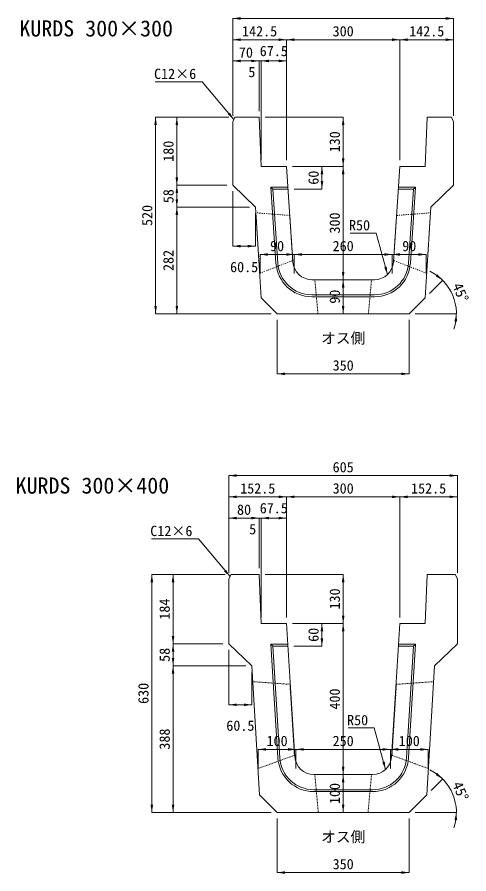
# Model space of a CAD drawing. Units: millimetres at full size, sheet at 1:10; some dimension numbers follow another scale. Extents: x 31265 to 41746, y -4627 to -359.
# Drawn here: x 37209 to 38405, y -4627 to -2359 of the extents above; entities that cross this region are included whole.
import ezdxf
from ezdxf.enums import TextEntityAlignment as Align

# ---------------------------------------------------------------- set-up
doc = ezdxf.new("R2010")
doc.units = ezdxf.units.MM
doc.header["$LTSCALE"] = 10
doc.linetypes.add('USER1', pattern=[0.405, 0.225, -0.18])
doc.linetypes.add('USER2', pattern=[0.6, 0.3, -0.3])
doc.layers.add('0_2', color=7, linetype='Continuous')
doc.layers.add('寸法線', color=7, linetype='Continuous', lineweight=9)
doc.layers.add('本体', color=2, linetype='Continuous', lineweight=9)
doc.styles.add('ＭＳ ゴシック', font='')
doc.styles.get('ＭＳ ゴシック').set_extended_font_data('MS Gothic')

# ---------------------------------------------------------------- blocks, each defined once
blk = doc.blocks.new('filled_arrow')
at = {"color": 0, "linetype": 'Continuous', "lineweight": -2}
blk.add_solid([(7.5, 1.25), (0, 0), (7.5, -1.25)], dxfattribs=at)

msp = doc.modelspace()

# ---------------------------------------------------------------- linework, layer by layer
at = {"layer": '寸法線'}
for p, q in [((37779.91, -2362.38), (38364.91, -2362.38)), ((37779.91, -2619.86), (37779.91, -2362.38)), ((38364.91, -2619.86), (38364.91, -2362.38)), ((37779.91, -2418.63), (37922.41, -2418.63)), ((37779.91, -2619.86), (37779.91, -2418.63)), ((37922.41, -2737.86), (37922.41, -2418.63)), ((37922.41, -2418.63), (38222.41, -2418.63)), ((37922.41, -2737.86), (37922.41, -2418.63)), ((38222.41, -2737.86), (38222.41, -2418.63)), ((38222.41, -2418.63), (38364.91, -2418.63)), ((38222.41, -2737.86), (38222.41, -2418.63)), ((38364.91, -2619.86), (38364.91, -2418.63)), ((37779.91, -2474.88), (37849.91, -2474.88)), ((37779.91, -2619.86), (37779.91, -2474.88)), ((37808.31, -2474.88), (37896.51, -2474.88)), ((37849.91, -2607.86), (37849.91, -2474.88)), ((37849.91, -2607.86), (37849.91, -2474.88)), ((37854.91, -2737.86), (37854.91, -2474.88)), ((37854.91, -2474.88), (37922.41, -2474.88)), ((37854.91, -2737.86), (37854.91, -2474.88)), ((37922.41, -2737.86), (37922.41, -2474.88)), ((37575.68, -2623.86), (37575.68, -3143.86)), ((37769.91, -2623.86), (37575.68, -2623.86)), ((37631.93, -2623.86), (37631.93, -2803.86)), ((37769.91, -2623.86), (37631.93, -2623.86)), ((37865.91, -2623.86), (38072.41, -2623.86)), ((38072.41, -2623.86), (38072.41, -2753.86)), ((37938.41, -2753.86), (38072.41, -2753.86)), ((37938.41, -2753.86), (38072.41, -2753.86)), ((37938.41, -2753.86), (38016.16, -2753.86)), ((38016.16, -2753.86), (38016.16, -2813.86)), ((38072.41, -2753.86), (38072.41, -3053.86)), ((37763.91, -2803.86), (37631.93, -2803.86)), ((37631.93, -2803.86), (37631.93, -2861.86)), ((37763.91, -2803.86), (37631.93, -2803.86)), ((37779.91, -2819.86), (37779.91, -2965.07)), ((37942.41, -2813.86), (38016.16, -2813.86)), ((37824.41, -2861.86), (37631.93, -2861.86)), ((37631.93, -2861.86), (37631.93, -3143.86)), ((37824.41, -2861.86), (37631.93, -2861.86)), ((37840.41, -2877.86), (37840.41, -2965.07)), ((37779.91, -2965.07), (37840.41, -2965.07)), ((37852.41, -2987.14), (37942.41, -2987.14)), ((37852.41, -3037.86), (37852.41, -2987.14)), ((37942.41, -3037.86), (37942.41, -2987.14)), ((37942.41, -2987.14), (38202.41, -2987.14)), ((37942.41, -3037.86), (37942.41, -2987.14)), ((38202.41, -3037.86), (38202.41, -2987.14)), ((38202.41, -2987.14), (38292.41, -2987.14)), ((38202.41, -3037.86), (38202.41, -2987.14)), ((38292.41, -3037.86), (38292.41, -2987.14)), ((38005.19, -3053.86), (38072.41, -3053.86)), ((38005.19, -3053.86), (38072.41, -3053.86)), ((38072.41, -3053.86), (38072.41, -3143.86)), ((38300.72, -3090.55), (38335.66, -3055.61)), ((37881.41, -3143.86), (37575.68, -3143.86)), ((37881.41, -3143.86), (37631.93, -3143.86)), ((37913.41, -3143.86), (38072.41, -3143.86)), ((38263.41, -3143.86), (38372.21, -3143.86)), ((37897.41, -3159.86), (37897.41, -3303.12)), ((38247.41, -3159.86), (38247.41, -3303.12)), ((37897.41, -3303.12), (38247.41, -3303.12)), ((37769.91, -3572.38), (38374.91, -3572.38)), ((37769.91, -3829.86), (37769.91, -3572.38)), ((38374.91, -3829.86), (38374.91, -3572.38)), ((37769.91, -3628.63), (37922.41, -3628.63)), ((37769.91, -3829.86), (37769.91, -3628.63)), ((37922.41, -3947.86), (37922.41, -3628.63)), ((37922.41, -3628.63), (38222.41, -3628.63)), ((37922.41, -3947.86), (37922.41, -3628.63)), ((38222.41, -3947.86), (38222.41, -3628.63)), ((38222.41, -3628.63), (38374.91, -3628.63)), ((38222.41, -3947.86), (38222.41, -3628.63)), ((38374.91, -3829.86), (38374.91, -3628.63)), ((37769.91, -3684.88), (37849.91, -3684.88)), ((37769.91, -3829.86), (37769.91, -3684.88)), ((37808.31, -3684.88), (37896.51, -3684.88)), ((37849.91, -3817.86), (37849.91, -3684.88)), ((37849.91, -3817.86), (37849.91, -3684.88)), ((37854.91, -3947.86), (37854.91, -3684.88)), ((37854.91, -3684.88), (37922.41, -3684.88)), ((37854.91, -3947.86), (37854.91, -3684.88)), ((37922.41, -3947.86), (37922.41, -3684.88)), ((37565.68, -3833.86), (37565.68, -4463.86)), ((37759.91, -3833.86), (37565.68, -3833.86)), ((37621.93, -3833.86), (37621.93, -4017.86)), ((37759.91, -3833.86), (37621.93, -3833.86)), ((37865.91, -3833.86), (38072.41, -3833.86)), ((38072.41, -3833.86), (38072.41, -3963.86)), ((37938.41, -3963.86), (38072.41, -3963.86)), ((37938.41, -3963.86), (38072.41, -3963.86)), ((37938.41, -3963.86), (38016.16, -3963.86)), ((38016.16, -3963.86), (38016.16, -4023.86)), ((38072.41, -3963.86), (38072.41, -4363.86)), ((37753.91, -4017.86), (37621.93, -4017.86)), ((37621.93, -4017.86), (37621.93, -4075.86)), ((37753.91, -4017.86), (37621.93, -4017.86)), ((37769.91, -4033.86), (37769.91, -4179.07)), ((37942.16, -4023.86), (38016.16, -4023.86)), ((37814.41, -4075.86), (37621.93, -4075.86)), ((37621.93, -4075.86), (37621.93, -4463.86)), ((37814.41, -4075.86), (37621.93, -4075.86)), ((37830.41, -4091.86), (37830.41, -4179.07)), ((37769.91, -4179.07), (37830.41, -4179.07)), ((37847.41, -4297.14), (37947.41, -4297.14)), ((37847.41, -4347.86), (37847.41, -4297.14)), ((37947.41, -4347.86), (37947.41, -4297.14)), ((37947.41, -4297.14), (38197.41, -4297.14)), ((37947.41, -4347.86), (37947.41, -4297.14)), ((38197.41, -4347.86), (38197.41, -4297.14)), ((38197.41, -4297.14), (38297.41, -4297.14)), ((38197.41, -4347.86), (38197.41, -4297.14)), ((38297.41, -4347.86), (38297.41, -4297.14)), ((38010.38, -4363.86), (38072.41, -4363.86)), ((38010.38, -4363.86), (38072.41, -4363.86)), ((38072.41, -4363.86), (38072.41, -4463.86)), ((38305.59, -4405.68), (38335.66, -4375.61)), ((37881.41, -4463.86), (37565.68, -4463.86)), ((37881.41, -4463.86), (37621.93, -4463.86)), ((37913.41, -4463.86), (38072.41, -4463.86)), ((38263.41, -4463.86), (38372.21, -4463.86)), ((37897.41, -4479.86), (37897.41, -4623.12)), ((38247.41, -4479.86), (38247.41, -4623.12)), ((37897.41, -4623.12), (38247.41, -4623.12))]:
    msp.add_line(p, q, dxfattribs=at)
for points in [[(37782.91, -2629.86), (37699.25, -2529.81), (37574.49, -2529.81)], [(38189.79, -3040.37), (38159.65, -2930.5), (38090.73, -2930.5)], [(37772.91, -3839.86), (37689.25, -3739.81), (37564.49, -3739.81)], [(38184.67, -4350.3), (38154.53, -4240.43), (38085.61, -4240.43)]]:
    msp.add_lwpolyline(points, dxfattribs=at)
for centre in [(38247.41, -3143.86), (38247.41, -4463.86)]:
    msp.add_arc(centre, 124.8, 340.87958, 64.12042, dxfattribs=at)
at = {"layer": '本体', "lineweight": 13}
for p, q in [((37779.91, -2635.86), (37785.91, -2623.86)), ((37785.91, -2623.86), (37849.91, -2623.86)), ((37849.91, -2623.86), (37854.91, -2753.86)), ((38294.91, -2623.86), (38289.91, -2753.86)), ((38294.91, -2623.86), (38358.91, -2623.86)), ((38364.91, -2635.86), (38358.91, -2623.86)), ((37779.91, -2635.86), (37779.91, -2803.86)), ((38364.91, -2635.86), (38364.91, -2803.86)), ((37854.91, -2753.86), (37922.41, -2753.86)), ((37922.41, -2753.86), (37939.3, -3007.19)), ((38222.41, -2753.86), (38205.52, -3007.19)), ((38222.41, -2753.86), (38289.91, -2753.86)), ((37779.91, -2803.86), (37840.41, -2861.86)), ((38364.91, -2803.86), (38304.41, -2861.86)), ((37840.41, -2861.86), (37855.41, -3101.86)), ((38304.41, -2861.86), (38289.41, -3101.86)), ((37989.19, -3053.86), (38155.63, -3053.86)), ((37897.41, -3143.86), (37855.41, -3101.86)), ((38247.41, -3143.86), (38289.41, -3101.86)), ((37897.41, -3143.86), (38247.41, -3143.86)), ((37769.91, -3845.86), (37775.91, -3833.86)), ((37769.91, -3845.86), (37769.91, -4017.86)), ((37775.91, -3833.86), (37849.91, -3833.86)), ((37849.91, -3833.86), (37854.91, -3963.86)), ((38294.91, -3833.86), (38289.91, -3963.86)), ((38294.91, -3833.86), (38368.91, -3833.86)), ((38374.91, -3845.86), (38368.91, -3833.86)), ((38374.91, -3845.86), (38374.91, -4017.86)), ((37854.91, -3963.86), (37922.41, -3963.86)), ((37922.41, -3963.86), (37944.48, -4316.98)), ((38222.41, -3963.86), (38200.34, -4316.98)), ((38222.41, -3963.86), (38289.91, -3963.86)), ((37769.91, -4017.86), (37830.41, -4075.86)), ((38374.91, -4017.86), (38314.41, -4075.86)), ((37830.41, -4075.86), (37850.55, -4417)), ((38314.41, -4075.86), (38294.27, -4417)), ((37994.38, -4363.86), (38150.44, -4363.86)), ((37897.41, -4463.86), (37850.55, -4417)), ((38247.41, -4463.86), (38294.27, -4417)), ((37897.41, -4463.86), (38247.41, -4463.86))]:
    msp.add_line(p, q, dxfattribs=at)
at = {"layer": '本体', "color": 4, "lineweight": 5}
for p, q in [((37880.98, -2808.86), (37894.4, -3010.18)), ((37926.08, -2808.86), (37880.98, -2808.86)), ((37880.98, -2808.86), (37886.32, -2813.86)), ((38218.74, -2808.86), (38263.84, -2808.86)), ((38263.84, -2808.86), (38250.42, -3010.18)), ((38263.84, -2808.86), (38258.5, -2813.86)), ((37886.32, -2813.86), (37899.39, -3009.85)), ((37926.41, -2813.86), (37886.32, -2813.86)), ((38218.41, -2813.86), (38258.5, -2813.86)), ((38258.5, -2813.86), (38245.43, -3009.85)), ((37989.19, -3093.86), (38155.63, -3093.86)), ((37989.19, -3098.86), (38155.63, -3098.86)), ((37880.76, -4018.86), (37899.57, -4319.79)), ((37925.85, -4018.86), (37880.76, -4018.86)), ((37880.76, -4018.86), (37886.08, -4023.86)), ((37886.08, -4023.86), (37904.56, -4319.47)), ((37926.16, -4023.86), (37886.08, -4023.86)), ((38258.74, -4023.86), (38218.66, -4023.86)), ((38264.06, -4018.86), (38218.97, -4018.86)), ((38258.74, -4023.86), (38240.26, -4319.47)), ((38264.06, -4018.86), (38245.25, -4319.79)), ((38264.06, -4018.86), (38258.74, -4023.86)), ((37994.38, -4403.86), (38150.44, -4403.86)), ((37994.38, -4408.86), (38150.44, -4408.86))]:
    msp.add_line(p, q, dxfattribs=at)
at = {"layer": '本体', "linetype": 'USER1'}
for p, q in [((37997.41, -3053.86), (38005.59, -3143.86)), ((38147.41, -3053.86), (38139.23, -3143.86)), ((37997.41, -4363.86), (38006.5, -4463.86)), ((38147.41, -4363.86), (38138.32, -4463.86))]:
    msp.add_line(p, q, dxfattribs=at)
at = {"layer": '本体', "linetype": 'USER2'}
for points in [[(37841.35, -2876.88), (37851.35, -3036.89), (37939.01, -3003.02), (37931.06, -2883.85)], [(38303.47, -2876.88), (38293.47, -3036.89), (38205.81, -3003.02), (38213.76, -2883.85)]]:
    msp.add_lwpolyline(points, close=True, dxfattribs=at)
at = {"layer": '本体', "linetype": 'USER1'}
for points in [[(37832.89, -4117.87), (37931.47, -4124.87), (37943.22, -4312.88), (37846.47, -4347.88)], [(38311.93, -4117.87), (38213.35, -4124.87), (38201.6, -4312.88), (38298.35, -4347.88)]]:
    msp.add_lwpolyline(points, dxfattribs=at)
at = {"layer": '本体', "color": 4, "lineweight": 5}
for centre, radius, start, end in [((37989.19, -3003.86), 95, 183.81407, 270), ((37989.19, -3003.86), 90, 183.81407, 270), ((38155.63, -3003.86), 90, 270, 356.18593), ((38155.63, -3003.86), 95, 270, 356.18593), ((37994.38, -4313.86), 95, 183.57633, 270), ((37994.38, -4313.86), 90, 183.57633, 270), ((38150.44, -4313.86), 90, 270, 356.42367), ((38150.44, -4313.86), 95, 270, 356.42367)]:
    msp.add_arc(centre, radius, start, end, dxfattribs=at)
at = {"layer": '本体', "lineweight": 13}
for centre, start, end in [((37989.19, -3003.86), 183.81407, 270), ((38155.63, -3003.86), 270, 356.18593), ((37994.38, -4313.86), 183.57633, 270), ((38150.44, -4313.86), 270, 356.42367)]:
    msp.add_arc(centre, 50, start, end, dxfattribs=at)

# ---------------------------------------------------------------- block references
at = {"layer": '寸法線', "xscale": 2.77, "yscale": 2.77}
for p in [(37779.91, -2362.38), (37779.91, -2418.63), (37922.41, -2418.63), (38222.41, -2418.63), (37779.91, -2474.88), (37854.91, -2474.88), (37854.91, -2474.88), (37779.91, -2965.07), (37852.41, -2987.14), (37942.41, -2987.14), (38202.41, -2987.14), (37897.41, -3303.12), (37769.91, -3572.38), (37769.91, -3628.63), (37922.41, -3628.63), (38222.41, -3628.63), (37769.91, -3684.88), (37854.91, -3684.88), (37854.91, -3684.88), (37769.91, -4179.07), (37847.41, -4297.14), (37947.41, -4297.14), (38197.41, -4297.14), (37897.41, -4623.12)]:
    msp.add_blockref('filled_arrow', p, dxfattribs=at)
for p, rotation in [((38364.91, -2362.38), 180), ((37922.41, -2418.63), 180), ((38222.41, -2418.63), 180), ((38364.91, -2418.63), 180), ((37849.91, -2474.88), 180), ((37849.91, -2474.88), 180), ((37922.41, -2474.88), 180), ((37575.68, -2623.86), 270), ((37631.93, -2623.86), 270), ((37782.91, -2629.86), 129.9), ((38072.41, -2623.86), 270), ((38072.41, -2753.86), 90), ((38016.16, -2753.86), 270), ((38072.41, -2753.86), 270), ((37631.93, -2803.86), 90), ((37631.93, -2803.86), 270), ((38016.16, -2813.86), 90), ((37631.93, -2861.86), 90), ((37631.93, -2861.86), 270), ((37840.41, -2965.07), 180), ((37942.41, -2987.14), 180), ((38202.41, -2987.14), 180), ((38292.41, -2987.14), 180), ((38072.41, -3053.86), 90), ((38189.79, -3040.37), 105.3), ((38072.41, -3053.86), 270), ((38335.66, -3055.61), 139.8), ((37575.68, -3143.86), 90), ((37631.93, -3143.86), 90), ((38072.41, -3143.86), 90), ((38372.21, -3143.86), 265.2), ((38247.41, -3303.12), 180), ((38374.91, -3572.38), 180), ((37922.41, -3628.63), 180), ((38222.41, -3628.63), 180), ((38374.91, -3628.63), 180), ((37849.91, -3684.88), 180), ((37849.91, -3684.88), 180), ((37922.41, -3684.88), 180), ((37772.91, -3839.86), 129.9), ((37565.68, -3833.86), 270), ((37621.93, -3833.86), 270), ((38072.41, -3833.86), 270), ((38072.41, -3963.86), 90), ((38016.16, -3963.86), 270), ((38072.41, -3963.86), 270), ((37621.93, -4017.86), 90), ((38016.16, -4023.86), 90), ((37621.93, -4017.86), 270), ((37621.93, -4075.86), 90), ((37621.93, -4075.86), 270), ((37830.41, -4179.07), 180), ((37947.41, -4297.14), 180), ((38197.41, -4297.14), 180), ((38297.41, -4297.14), 180), ((38184.67, -4350.3), 105.3), ((38072.41, -4363.86), 90), ((38072.41, -4363.86), 270), ((38335.66, -4375.61), 139.8), ((37565.68, -4463.86), 90), ((37621.93, -4463.86), 90), ((38072.41, -4463.86), 90), ((38372.21, -4463.86), 265.2), ((38247.41, -4623.12), 180)]:
    msp.add_blockref('filled_arrow', p, dxfattribs=dict(at, rotation=rotation))

# ---------------------------------------------------------------- texts
at = {"layer": '0_2', "style": 'ＭＳ ゴシック'}
for s, height, p in [('KURDS 300×300', 42.72, (37418.39, -2388.72)), ('オス側', 28.48, (38072.41, -3208.65)), ('KURDS 300×400', 42.72, (37408.39, -3598.72)), ('オス側', 28.48, (38072.41, -4528.65))]:
    msp.add_text(s, height=height, dxfattribs=at).set_placement(p, align=Align.MIDDLE_CENTER)
at = {"layer": '寸法線', "style": 'ＭＳ ゴシック'}
for s, p in [('142.5', (37851.16, -2396.23)), ('300', (38072.41, -2396.23)), ('142.5', (38293.66, -2396.23)), ('70', (37814.91, -2452.48)), ('67.5', (37888.66, -2448.48)), ('5', (37830.51, -2504.12)), ('90', (37897.41, -2964.74)), ('260', (38072.41, -2964.74)), ('90', (38247.41, -2964.74)), ('60.5', (37810.16, -3020.27)), ('350', (38072.41, -3280.72)), ('605', (38072.41, -3549.98)), ('152.5', (37846.16, -3606.23)), ('300', (38072.41, -3606.23)), ('152.5', (38298.66, -3606.23)), ('80', (37809.91, -3662.48)), ('67.5', (37888.66, -3658.48)), ('5', (37832.78, -3714.12)), ('60.5', (37800.16, -4234.27)), ('100', (37897.41, -4274.74)), ('250', (38072.41, -4274.74)), ('100', (38247.41, -4274.74)), ('350', (38072.41, -4600.72))]:
    msp.add_text(s, height=27.34, dxfattribs=at).set_placement(p, align=Align.MIDDLE_CENTER)
for s, p in [('C12×6', (37683.25, -2495.25)), ('R50', (38143.65, -2895.94)), ('C12×6', (37673.25, -3705.25)), ('R50', (38138.53, -4205.87))]:
    msp.add_text(s, height=27.34, dxfattribs=at).set_placement(p, align=Align.TOP_RIGHT)
for s, rotation, p in [('130', 90, (38050.01, -2688.86)), ('180', 90, (37609.53, -2713.86)), ('60', 90, (37993.76, -2783.86)), ('58', 90, (37609.53, -2832.86)), ('520', 90, (37553.28, -2883.86)), ('300', 90, (38050.01, -2903.86)), ('282', 90, (37609.53, -3002.86)), ('90', 90, (38050.01, -3098.86)), ('45°', 292.5, (38383.41, -3087.53)), ('130', 90, (38050.01, -3898.86)), ('184', 90, (37599.53, -3925.86)), ('60', 90, (37993.76, -3993.86)), ('58', 90, (37599.53, -4046.86)), ('630', 90, (37543.28, -4148.86)), ('400', 90, (38050.01, -4163.86)), ('388', 90, (37599.53, -4269.86)), ('100', 90, (38050.01, -4413.86)), ('45°', 292.5, (38383.41, -4407.53))]:
    msp.add_text(s, height=27.34, rotation=rotation, dxfattribs=at).set_placement(p, align=Align.MIDDLE_CENTER)

doc.saveas('drawing.dxf')
